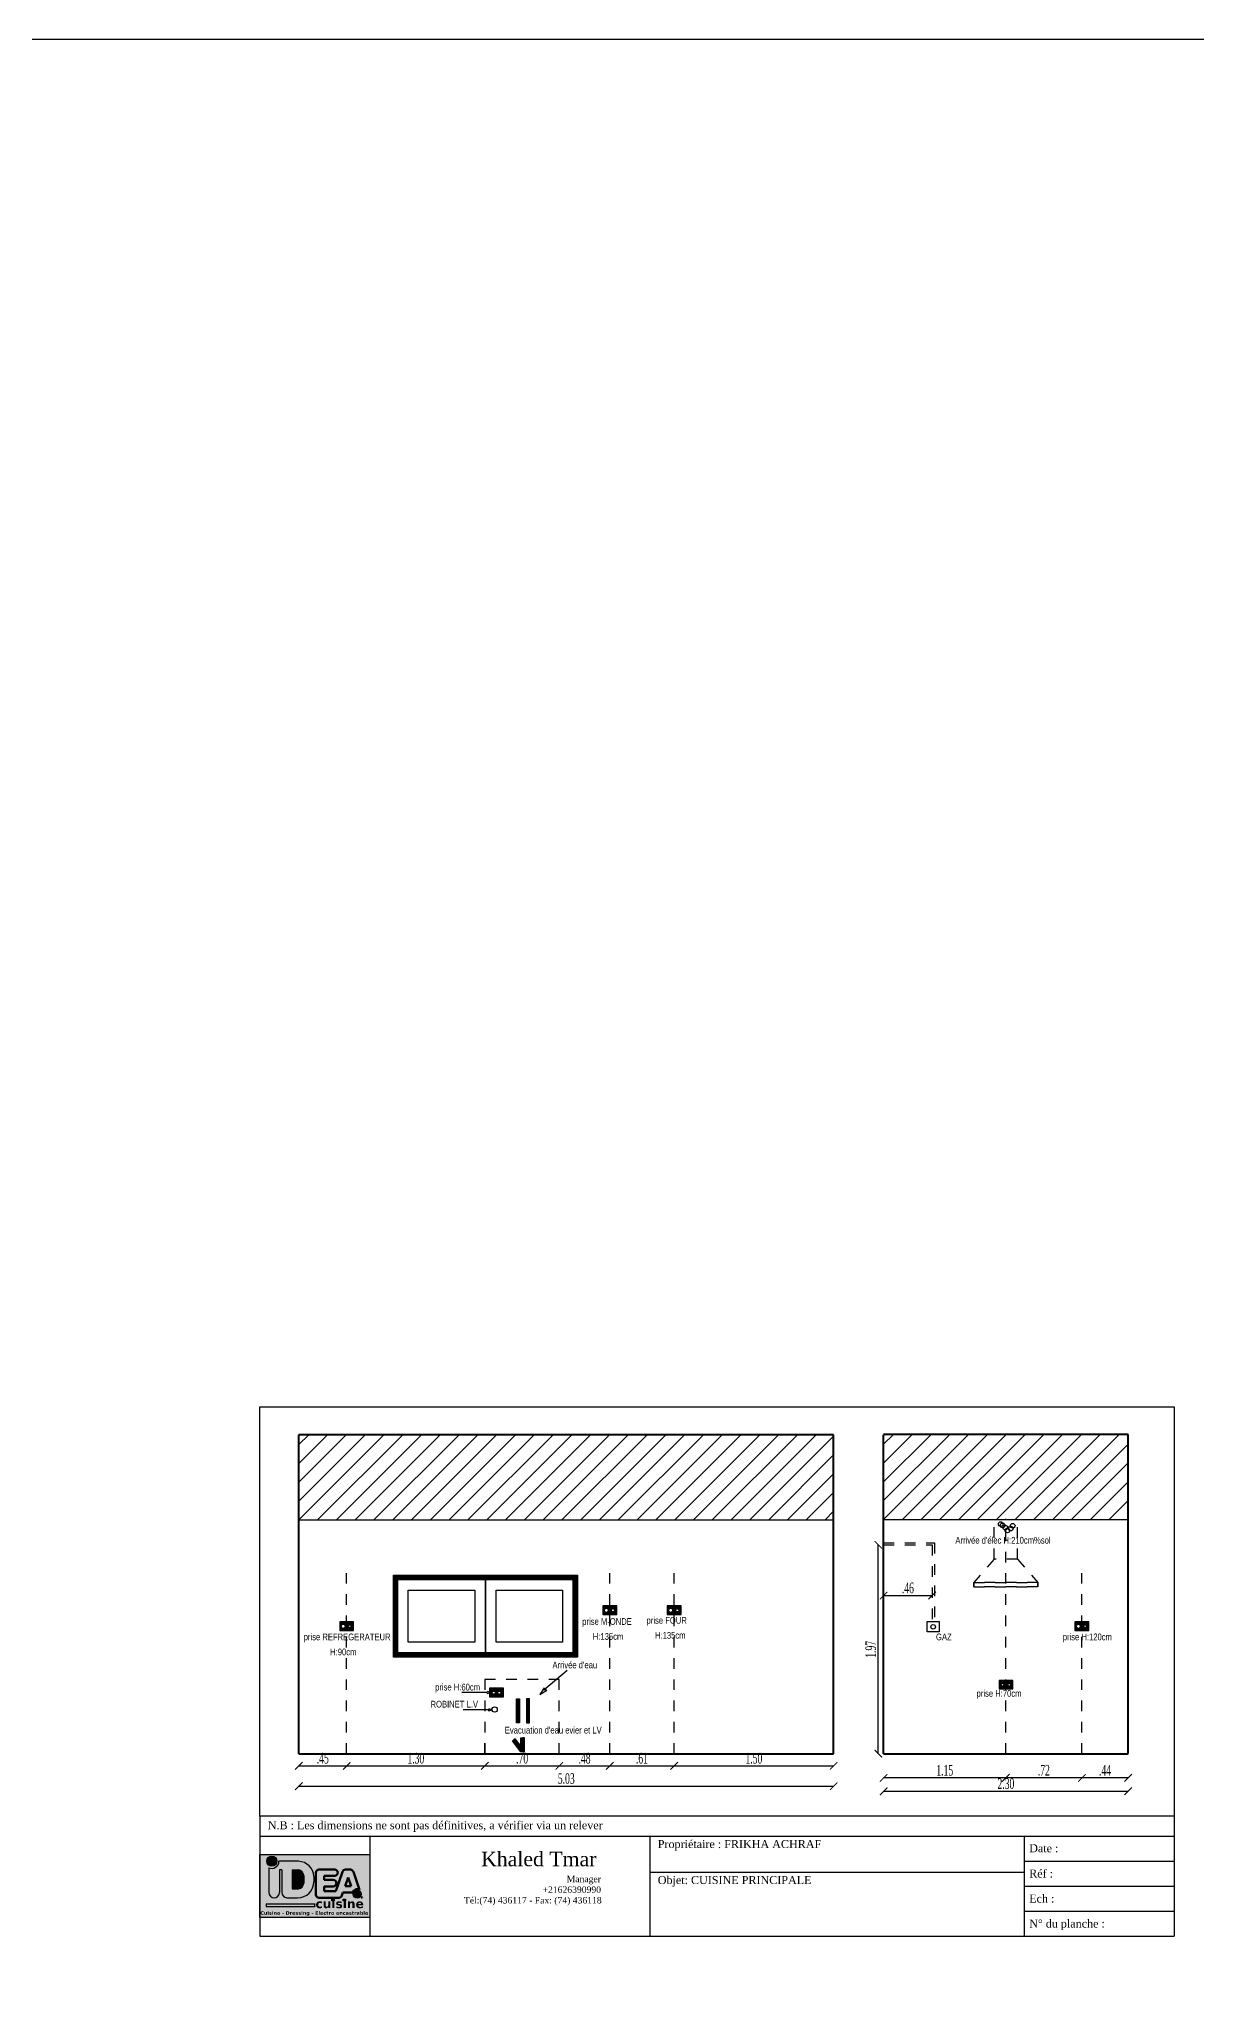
# Model space of a CAD drawing. Header units: inches. Extents: x -90 to 340, y -48 to 179.
# Drawn here: x 144.82 to 155.71, y 122.49 to 140.87 of the extents above; entities that cross this region are included whole.
import ezdxf

# ---------------------------------------------------------------- set-up
doc = ezdxf.new("R2010")
doc.units = ezdxf.units.IN
doc.header["$MEASUREMENT"] = 0
doc.linetypes.add('HIDDEN', pattern=[0.375, 0.25, -0.125])
doc.layers.get('Defpoints').update_dxf_attribs({"lineweight": 15})
doc.layers.add('1', color=7, linetype='Continuous')
doc.layers.add('TEXTE', color=1, linetype='Continuous', lineweight=20)
doc.styles.add('facade', font='times.ttf', dxfattribs={"width": 0.6})
doc.styles.add('style2', font='swisscl.ttf')
doc.dimstyles.new('facade', dxfattribs={"dimscale": 0, "dimtxt": 0.08, "dimasz": 0.04, "dimexe": 0.1, "dimexo": 0.15, "dimgap": 0.01, "dimtad": 1, "dimzin": 4, "dimdsep": 46, "dimtxsty": 'facade', "dimblk": 'ARCHTICK', "dimcen": 0, "dimse1": 1, "dimse2": 1, "dimclrd": 140, "dimclre": 253, "dimclrt": 2, "dimazin": 1, "dimtm": 1e-09, "dimtfac": 1, "dimtix": 1, "dimtmove": 1, "dimatfit": 3, "dimldrblk": 'ARCHTICK', "dimfxl": 0.1, "dimtzin": 0, "dimlwd": -1, "dimarcsym": 0})
pattern_1 = [(45, (148.1515452, 125.655785), (-0.001767767, 0.001767767), [])]

# ---------------------------------------------------------------- blocks, each defined once
blk = doc.blocks.new('_ArchTick')
at = {"color": 0, "linetype": 'ByBlock', "const_width": 0.15}
blk.add_lwpolyline([(-0.5, -0.5), (0.5, 0.5)], dxfattribs=at)
blk = doc.blocks.new('*D451')
at = {"color": 140}
blk.add_line((147.262, 124.632), (147.712, 124.632), dxfattribs=at)
at = {"layer": 'Defpoints', "color": 0}
for p in [(147.262, 124.746), (147.712, 124.746), (147.712, 124.632)]:
    blk.add_point(p, dxfattribs=at)
at = {"color": 140, "xscale": 0.07, "yscale": 0.07, "zscale": 0.07, "rotation": 180}
blk.add_blockref('_ArchTick', (147.262, 124.632), dxfattribs=at)
at = {"color": 140, "xscale": 0.07, "yscale": 0.07, "zscale": 0.07}
blk.add_blockref('_ArchTick', (147.712, 124.632), dxfattribs=at)
at = {"color": 6, "insert": (147.487, 124.703), "char_height": 0.1, "attachment_point": 5, "style": 'facade'}
blk.add_mtext('.45', dxfattribs=at)
blk = doc.blocks.new('*D452')
at = {"color": 140}
blk.add_line((147.712, 124.632), (149.012, 124.632), dxfattribs=at)
at = {"layer": 'Defpoints', "color": 0}
for p in [(147.712, 124.746), (149.012, 124.746), (149.012, 124.632)]:
    blk.add_point(p, dxfattribs=at)
at = {"color": 140, "xscale": 0.07, "yscale": 0.07, "zscale": 0.07, "rotation": 180}
blk.add_blockref('_ArchTick', (147.712, 124.632), dxfattribs=at)
at = {"color": 140, "xscale": 0.07, "yscale": 0.07, "zscale": 0.07}
blk.add_blockref('_ArchTick', (149.012, 124.632), dxfattribs=at)
at = {"color": 6, "insert": (148.362, 124.703), "char_height": 0.1, "attachment_point": 5, "style": 'facade'}
blk.add_mtext('1.30', dxfattribs=at)
blk = doc.blocks.new('*D453')
at = {"color": 140}
blk.add_line((149.012, 124.632), (149.712, 124.632), dxfattribs=at)
at = {"layer": 'Defpoints', "color": 0}
for p in [(149.012, 124.746), (149.712, 124.746), (149.712, 124.632)]:
    blk.add_point(p, dxfattribs=at)
at = {"color": 140, "xscale": 0.07, "yscale": 0.07, "zscale": 0.07, "rotation": 180}
blk.add_blockref('_ArchTick', (149.012, 124.632), dxfattribs=at)
at = {"color": 140, "xscale": 0.07, "yscale": 0.07, "zscale": 0.07}
blk.add_blockref('_ArchTick', (149.712, 124.632), dxfattribs=at)
at = {"color": 6, "insert": (149.362, 124.703), "char_height": 0.1, "attachment_point": 5, "style": 'facade'}
blk.add_mtext('.70', dxfattribs=at)
blk = doc.blocks.new('*D454')
at = {"color": 140}
blk.add_line((149.712, 124.632), (150.187, 124.632), dxfattribs=at)
at = {"layer": 'Defpoints', "color": 0}
for p in [(149.712, 124.746), (150.187, 124.746), (150.187, 124.632)]:
    blk.add_point(p, dxfattribs=at)
at = {"color": 140, "xscale": 0.07, "yscale": 0.07, "zscale": 0.07, "rotation": 180}
blk.add_blockref('_ArchTick', (149.712, 124.632), dxfattribs=at)
at = {"color": 140, "xscale": 0.07, "yscale": 0.07, "zscale": 0.07}
blk.add_blockref('_ArchTick', (150.187, 124.632), dxfattribs=at)
at = {"color": 6, "insert": (149.949, 124.703), "char_height": 0.1, "attachment_point": 5, "style": 'facade'}
blk.add_mtext('.48', dxfattribs=at)
blk = doc.blocks.new('*D455')
at = {"color": 140}
blk.add_line((150.187, 124.632), (150.792, 124.632), dxfattribs=at)
at = {"layer": 'Defpoints', "color": 0}
for p in [(150.187, 124.746), (150.792, 124.746), (150.792, 124.632)]:
    blk.add_point(p, dxfattribs=at)
at = {"color": 140, "xscale": 0.07, "yscale": 0.07, "zscale": 0.07, "rotation": 180}
blk.add_blockref('_ArchTick', (150.187, 124.632), dxfattribs=at)
at = {"color": 140, "xscale": 0.07, "yscale": 0.07, "zscale": 0.07}
blk.add_blockref('_ArchTick', (150.792, 124.632), dxfattribs=at)
at = {"color": 6, "insert": (150.489, 124.703), "char_height": 0.1, "attachment_point": 5, "style": 'facade'}
blk.add_mtext('.61', dxfattribs=at)
blk = doc.blocks.new('*D456')
at = {"color": 140}
blk.add_line((150.792, 124.632), (152.292, 124.632), dxfattribs=at)
at = {"layer": 'Defpoints', "color": 0}
for p in [(150.792, 124.746), (152.292, 124.746), (152.292, 124.632)]:
    blk.add_point(p, dxfattribs=at)
at = {"color": 140, "xscale": 0.07, "yscale": 0.07, "zscale": 0.07, "rotation": 180}
blk.add_blockref('_ArchTick', (150.792, 124.632), dxfattribs=at)
at = {"color": 140, "xscale": 0.07, "yscale": 0.07, "zscale": 0.07}
blk.add_blockref('_ArchTick', (152.292, 124.632), dxfattribs=at)
at = {"color": 6, "insert": (151.542, 124.703), "char_height": 0.1, "attachment_point": 5, "style": 'facade'}
blk.add_mtext('1.50', dxfattribs=at)
blk = doc.blocks.new('*D457')
at = {"color": 140}
blk.add_line((147.262, 124.441), (152.292, 124.441), dxfattribs=at)
at = {"layer": 'Defpoints', "color": 0}
for p in [(147.262, 124.746), (152.292, 124.71), (152.292, 124.441)]:
    blk.add_point(p, dxfattribs=at)
at = {"color": 140, "xscale": 0.07, "yscale": 0.07, "zscale": 0.07, "rotation": 180}
blk.add_blockref('_ArchTick', (147.262, 124.441), dxfattribs=at)
at = {"color": 140, "xscale": 0.07, "yscale": 0.07, "zscale": 0.07}
blk.add_blockref('_ArchTick', (152.292, 124.441), dxfattribs=at)
at = {"color": 6, "insert": (149.777, 124.512), "char_height": 0.1, "attachment_point": 5, "style": 'facade'}
blk.add_mtext('5.03', dxfattribs=at)
blk = doc.blocks.new('*D458')
at = {"color": 140}
blk.add_line((155.062, 124.519), (154.627, 124.519), dxfattribs=at)
at = {"layer": 'Defpoints', "color": 0}
for p in [(154.627, 124.746), (155.062, 124.749), (154.627, 124.519)]:
    blk.add_point(p, dxfattribs=at)
at = {"color": 140, "xscale": 0.07, "yscale": 0.07, "zscale": 0.07, "rotation": 180}
blk.add_blockref('_ArchTick', (154.627, 124.519), dxfattribs=at)
at = {"color": 140, "xscale": 0.07, "yscale": 0.07, "zscale": 0.07}
blk.add_blockref('_ArchTick', (155.062, 124.519), dxfattribs=at)
at = {"color": 6, "insert": (154.844, 124.59), "char_height": 0.1, "attachment_point": 5, "style": 'facade'}
blk.add_mtext('.44', dxfattribs=at)
blk = doc.blocks.new('*D459')
at = {"color": 140}
blk.add_line((154.627, 124.519), (153.912, 124.519), dxfattribs=at)
at = {"layer": 'Defpoints', "color": 0}
for p in [(153.912, 124.746), (154.627, 124.746), (153.912, 124.519)]:
    blk.add_point(p, dxfattribs=at)
at = {"color": 140, "xscale": 0.07, "yscale": 0.07, "zscale": 0.07, "rotation": 180}
blk.add_blockref('_ArchTick', (153.912, 124.519), dxfattribs=at)
at = {"color": 140, "xscale": 0.07, "yscale": 0.07, "zscale": 0.07}
blk.add_blockref('_ArchTick', (154.627, 124.519), dxfattribs=at)
at = {"color": 6, "insert": (154.269, 124.59), "char_height": 0.1, "attachment_point": 5, "style": 'facade'}
blk.add_mtext('.72', dxfattribs=at)
blk = doc.blocks.new('*D460')
at = {"color": 140}
blk.add_line((153.912, 124.519), (152.762, 124.519), dxfattribs=at)
at = {"layer": 'Defpoints', "color": 0}
for p in [(152.762, 124.746), (153.912, 124.746), (152.762, 124.519)]:
    blk.add_point(p, dxfattribs=at)
at = {"color": 140, "xscale": 0.07, "yscale": 0.07, "zscale": 0.07, "rotation": 180}
blk.add_blockref('_ArchTick', (152.762, 124.519), dxfattribs=at)
at = {"color": 140, "xscale": 0.07, "yscale": 0.07, "zscale": 0.07}
blk.add_blockref('_ArchTick', (153.912, 124.519), dxfattribs=at)
at = {"color": 6, "insert": (153.337, 124.59), "char_height": 0.1, "attachment_point": 5, "style": 'facade'}
blk.add_mtext('1.15', dxfattribs=at)
blk = doc.blocks.new('*D461')
at = {"color": 140}
blk.add_line((152.762, 126.234), (153.219, 126.234), dxfattribs=at)
at = {"layer": 'Defpoints', "color": 0}
for p in [(152.762, 126.246), (153.219, 126.246), (153.219, 126.234)]:
    blk.add_point(p, dxfattribs=at)
at = {"color": 140, "xscale": 0.07, "yscale": 0.07, "zscale": 0.07, "rotation": 180}
blk.add_blockref('_ArchTick', (152.762, 126.234), dxfattribs=at)
at = {"color": 140, "xscale": 0.07, "yscale": 0.07, "zscale": 0.07}
blk.add_blockref('_ArchTick', (153.219, 126.234), dxfattribs=at)
at = {"color": 6, "insert": (152.99, 126.305), "char_height": 0.1, "attachment_point": 5, "style": 'facade'}
blk.add_mtext('.46', dxfattribs=at)
blk = doc.blocks.new('*D462')
at = {"color": 140}
blk.add_line((152.712, 124.746), (152.712, 126.711), dxfattribs=at)
at = {"layer": 'Defpoints', "color": 0}
for p in [(152.712, 126.711), (152.762, 126.711), (152.762, 124.746)]:
    blk.add_point(p, dxfattribs=at)
at = {"color": 140, "xscale": 0.07, "yscale": 0.07, "zscale": 0.07}
for p, rotation in [((152.712, 126.711), 90), ((152.712, 124.746), 270)]:
    blk.add_blockref('_ArchTick', p, dxfattribs=dict(at, rotation=rotation))
at = {"color": 6, "insert": (152.641, 125.728), "char_height": 0.1, "attachment_point": 5, "rotation": 90, "style": 'facade'}
blk.add_mtext('1.97', dxfattribs=at)
blk = doc.blocks.new('*D463')
at = {"color": 140}
blk.add_line((152.762, 124.393), (155.062, 124.393), dxfattribs=at)
at = {"layer": 'Defpoints', "color": 0}
for p in [(152.762, 124.746), (155.062, 124.749), (155.062, 124.393)]:
    blk.add_point(p, dxfattribs=at)
at = {"color": 140, "xscale": 0.07, "yscale": 0.07, "zscale": 0.07, "rotation": 180}
blk.add_blockref('_ArchTick', (152.762, 124.393), dxfattribs=at)
at = {"color": 140, "xscale": 0.07, "yscale": 0.07, "zscale": 0.07}
blk.add_blockref('_ArchTick', (155.062, 124.393), dxfattribs=at)
at = {"color": 6, "insert": (153.912, 124.464), "char_height": 0.1, "attachment_point": 5, "style": 'facade'}
blk.add_mtext('2.30', dxfattribs=at)

msp = doc.modelspace()

# ---------------------------------------------------------------- hatches: boundary and pattern name
h = msp.add_hatch()
h.set_pattern_fill('ANSI31', color=256, style=0)
h.set_pattern_definition([(45, (147.26155, 126.94578), (-0.0883883, 0.0883883), [])])
h.paths.add_polyline_path([(152.29155, 126.94578), (152.29155, 127.74578), (147.26155, 127.74578), (147.26155, 126.94578)])
h = msp.add_hatch()
h.set_pattern_fill('ANSI31', color=256, style=0)
h.set_pattern_definition([(45, (152.76159, 126.94942), (-0.0883883, 0.0883883), [])])
h.paths.add_polyline_path([(155.06159, 126.94942), (155.06159, 127.74942), (152.76159, 127.74942), (152.76159, 126.94942)])
h = msp.add_hatch()
h.set_pattern_fill('ANSI31', color=256, scale=0.02, style=0)
h.set_pattern_definition(pattern_1)
h.paths.add_polyline_path([(148.19155, 126.38578), (148.15155, 126.42578), (148.15155, 125.65578), (148.19155, 125.69578)])
h = msp.add_hatch()
h.set_pattern_fill('ANSI31', color=256, scale=0.02, style=0)
h.set_pattern_definition([(45, (148.1515452, 126.385785), (-0.001767767, 0.001767767), [])])
h.paths.add_polyline_path([(148.15155, 126.42578), (148.19155, 126.38578), (149.84155, 126.38578), (149.88155, 126.42578)])
h = msp.add_hatch()
h.set_pattern_fill('ANSI31', color=256, scale=0.02, style=0)
h.set_pattern_definition([(45, (149.8415452, 125.655785), (-0.001767767, 0.001767767), [])])
h.paths.add_polyline_path([(149.88155, 126.42578), (149.84155, 126.38578), (149.84155, 125.69578), (149.88155, 125.65578)])
h = msp.add_hatch(color=256)
h.paths.add_polyline_path([(150.18655, 126.05578), (150.25155, 126.05578), (150.25155, 126.13578), (150.18655, 126.13578)])
h.paths.add_polyline_path([(150.23037, 126.09457, -1), (150.20319, 126.09457, -1)], flags=16)
h.paths.add_polyline_path([(150.12155, 126.13578), (150.12155, 126.05578), (150.18655, 126.05578), (150.18655, 126.13578)])
h.paths.add_polyline_path([(150.16714, 126.09457, -1), (150.14062, 126.09457, -1)], flags=16)
h = msp.add_hatch(color=256)
h.paths.add_polyline_path([(150.79155, 126.05578), (150.85655, 126.05578), (150.85655, 126.13578), (150.79155, 126.13578)])
h.paths.add_polyline_path([(150.83537, 126.09457, -1), (150.80819, 126.09457, -1)], flags=16)
h.paths.add_polyline_path([(150.72655, 126.13578), (150.72655, 126.05578), (150.79155, 126.05578), (150.79155, 126.13578)])
h.paths.add_polyline_path([(150.77214, 126.09457, -1), (150.74562, 126.09457, -1)], flags=16)
h = msp.add_hatch(color=256)
h.paths.add_polyline_path([(147.71155, 125.90578), (147.77655, 125.90578), (147.77655, 125.98578), (147.71155, 125.98578)])
h.paths.add_polyline_path([(147.75537, 125.94457, -1), (147.72819, 125.94457, -1)], flags=16)
h.paths.add_polyline_path([(147.64655, 125.98578), (147.64655, 125.90578), (147.71155, 125.90578), (147.71155, 125.98578)])
h.paths.add_polyline_path([(147.69214, 125.94457, -1), (147.66562, 125.94457, -1)], flags=16)
h = msp.add_hatch(color=256)
h.paths.add_polyline_path([(154.62659, 125.90578), (154.69159, 125.90578), (154.69159, 125.98578), (154.62659, 125.98578)])
h.paths.add_polyline_path([(154.67042, 125.94457, -1), (154.64323, 125.94457, -1)], flags=16)
h.paths.add_polyline_path([(154.56159, 125.98578), (154.56159, 125.90578), (154.62659, 125.90578), (154.62659, 125.98578)])
h.paths.add_polyline_path([(154.60718, 125.94457, -1), (154.58067, 125.94457, -1)], flags=16)
h = msp.add_hatch()
h.set_pattern_fill('ANSI31', color=256, scale=0.02, style=0)
h.set_pattern_definition(pattern_1)
h.paths.add_polyline_path([(149.88155, 125.65578), (149.84155, 125.69578), (148.19155, 125.69578), (148.15155, 125.65578)])
h = msp.add_hatch(color=256)
h.paths.add_polyline_path([(153.91305, 125.35625), (153.97805, 125.35625), (153.97805, 125.43625), (153.91305, 125.43625)])
h.paths.add_polyline_path([(153.95688, 125.39503, -1), (153.92969, 125.39503, -1)], flags=16)
h.paths.add_polyline_path([(153.84805, 125.43625), (153.84805, 125.35625), (153.91305, 125.35625), (153.91305, 125.43625)])
h.paths.add_polyline_path([(153.89364, 125.39503, -1), (153.86712, 125.39503, -1)], flags=16)
h = msp.add_hatch(color=256)
h.set_gradient(color1=(255, 255, 255), one_color=1, tint=1)
h.paths.add_polyline_path([(149.05358, 125.36178), (149.05358, 125.28178), (149.18358, 125.28178), (149.18358, 125.36178)])
h.paths.add_polyline_path([(149.10708, 125.32056, -1), (149.07798, 125.32056, -1)], flags=16)
h.paths.add_polyline_path([(149.1601, 125.32056, -1), (149.131, 125.32056, -1)], flags=16)
h = msp.add_hatch(color=256)
h.paths.add_polyline_path([(149.40297, 125.26206), (149.43116, 125.26206), (149.43116, 125.03673), (149.40297, 125.03673)])
h.paths.add_polyline_path([(149.30768, 125.26206), (149.33587, 125.26206), (149.33587, 125.03673), (149.30768, 125.03673)])
h = msp.add_hatch(color=256)
h.paths.add_polyline_path([(149.27017, 124.8667), (149.28347, 124.87695), (149.36385, 124.77266), (149.35055, 124.76241)])
h.paths.add_polyline_path([(149.28347, 124.87695), (149.29677, 124.8872), (149.37714, 124.78291), (149.36385, 124.77266)])
h = msp.add_hatch(color=256)
h.paths.add_polyline_path([(149.35055, 124.89408), (149.36734, 124.89408), (149.36734, 124.76241), (149.35055, 124.76241)])
h.paths.add_polyline_path([(149.36734, 124.89408), (149.38412, 124.89408), (149.38412, 124.76241), (149.36734, 124.76241)])
h = msp.add_hatch(color=1)
h.set_gradient(color1=(255, 255, 255), one_color=1, tint=1)
h.paths.add_polyline_path([(146.89422, 123.7986), (146.89422, 123.20655), (147.92886, 123.20655), (147.92886, 123.7986)])
h = msp.add_hatch(color=1)
h.set_gradient(color1=(255, 0, 0), color2=(255, 10, 10), one_color=1, tint=0.52)
h.paths.add_polyline_path([(147.05539, 123.7354, 1), (146.95944, 123.7354, 1)])
h = msp.add_hatch(color=256)
h.set_gradient(color2=(31, 31, 31), one_color=1, tint=0.12)
h.paths.add_polyline_path([(147.25978, 123.73449), (147.07477, 123.73449, -0.54420169), (146.97895, 123.67436), (146.97895, 123.4414, 0.9895976), (147.08033, 123.4414), (147.08033, 123.65417), (147.10154, 123.65417), (147.10154, 123.4414, 0.38498701), (147.14972, 123.39124), (147.25081, 123.39124, 0.41108722), (147.40281, 123.54237), (147.40281, 123.59161, 0.39409444)])
h.paths.add_polyline_path([(147.30726, 123.59986), (147.30726, 123.52853, -0.4013665), (147.25717, 123.47579), (147.20053, 123.47579), (147.20053, 123.6526), (147.25717, 123.6526, -0.4013665)], flags=16)
h = msp.add_hatch(color=1)
h.set_gradient(color1=(255, 255, 255), one_color=1, tint=1)
h.paths.add_polyline_path([(147.20053, 123.47579), (147.25717, 123.47579, 0.39922417), (147.30726, 123.52814), (147.30726, 123.60025, 0.39922417), (147.25717, 123.6526), (147.20053, 123.6526)])
h = msp.add_hatch(color=1)
h.set_gradient(color1=(255, 0, 0), color2=(255, 10, 10), one_color=1, tint=0.52)
h.paths.add_polyline_path([(147.59288, 123.3619), (147.59288, 123.37722), (147.57162, 123.37722), (147.57162, 123.3619)])
h = msp.add_hatch(color=1)
h.set_gradient(color1=(255, 0, 0), color2=(255, 10, 10), one_color=1, tint=0.52)
h.paths.add_polyline_path([(147.67837, 123.3619), (147.69963, 123.3619), (147.69963, 123.37722), (147.67837, 123.37722)])
h = msp.add_hatch(color=1)
h.set_gradient(color1=(255, 0, 0), color2=(255, 10, 10), one_color=1, tint=0.52)
h.paths.add_polyline_path([(147.77293, 123.42497, 1), (147.84942, 123.42497, 1)])
h = msp.add_hatch(color=1)
h.set_gradient(color1=(192, 192, 192), color2=(189, 189, 189), one_color=1, tint=0.74)
h.paths.add_polyline_path([(146.95442, 123.33415), (146.95442, 123.30843), (147.41168, 123.30843, -0.1982827), (147.41168, 123.33415)])

# ---------------------------------------------------------------- linework, layer by layer
for p, q in [((146.89422, 128.01001), (155.49422, 128.01001)), ((146.89422, 124.16001), (146.89422, 128.01001)), ((155.49422, 128.01001), (155.49422, 124.31001)), ((147.26155, 126.94578), (152.29155, 126.94578)), ((152.76159, 126.94942), (155.06159, 126.94942)), ((148.15155, 126.42578), (148.19155, 126.38578)), ((148.19155, 125.69578), (148.19155, 126.38578)), ((148.19155, 126.38578), (149.84155, 126.38578)), ((149.84155, 126.38578), (149.88155, 126.42578)), ((149.84155, 125.69578), (149.84155, 126.38578)), ((148.19155, 125.69578), (148.15155, 125.65578)), ((148.19155, 125.65578), (148.17155, 125.65578)), ((149.88155, 125.65578), (148.18835, 125.65578)), ((148.19155, 125.69578), (149.84155, 125.69578)), ((149.84155, 125.69578), (149.88155, 125.65578)), ((149.56588, 125.34584), (149.78548, 125.53207)), ((149.03513, 125.32178), (148.79409, 125.32178)), ((149.0334, 125.31249), (149.06625, 125.32178)), ((149.06625, 125.32178), (149.03513, 125.33117)), ((149.56783, 125.36727), (149.52896, 125.30437)), ((149.52896, 125.30437), (149.59422, 125.34451)), ((149.56588, 125.34584), (149.56783, 125.36727)), ((149.59422, 125.34451), (149.56588, 125.34584)), ((149.04811, 125.16036), (148.80708, 125.16036)), ((149.04811, 125.16036), (149.04639, 125.15107)), ((149.04639, 125.15107), (149.07924, 125.16036)), ((149.07924, 125.16036), (149.04811, 125.16975)), ((149.04811, 125.16975), (149.04811, 125.16036)), ((149.01155, 124.74578), (149.01155, 124.84578)), ((149.01155, 124.74578), (149.01155, 124.84578)), ((155.49422, 124.31001), (155.49422, 123.03131)), ((155.49422, 124.16001), (146.89422, 124.16001)), ((146.89422, 124.16001), (146.89422, 123.03131)), ((146.89422, 123.97189), (155.49422, 123.97189)), ((147.92886, 123.97189), (147.92886, 123.03131)), ((150.5625, 123.97189), (150.5625, 123.03131)), ((154.084, 123.97189), (154.084, 123.03131)), ((154.084, 123.73675), (155.49422, 123.73675)), ((147.10154, 123.65417), (147.08033, 123.65417)), ((150.5625, 123.63328), (154.084, 123.63328)), ((154.084, 123.5016), (155.49422, 123.5016)), ((154.084, 123.26645), (155.49422, 123.26645)), ((146.89422, 123.03131), (154.04266, 123.03131)), ((146.89422, 123.03131), (155.49422, 123.03131))]:
    msp.add_line(p, q)
at = {"color": 1, "lineweight": 40}
for p, q in [((147.26155, 124.74578), (147.26155, 127.74578)), ((152.29155, 127.74578), (147.26155, 127.74578)), ((152.29155, 124.74578), (152.29155, 127.74578)), ((155.06159, 127.74942), (152.76159, 127.74942)), ((152.76159, 124.74578), (152.76159, 127.74578)), ((155.06159, 124.74942), (155.06159, 127.74942)), ((152.29155, 124.74578), (152.29155, 125.94578)), ((147.26155, 124.74578), (152.29155, 124.74578)), ((152.76159, 124.74578), (155.06159, 124.74578))]:
    msp.add_line(p, q, dxfattribs=at)
at = {"color": 18, "true_color": 0x000000}
for p, q in [((147.25978, 123.73449), (147.07477, 123.73449)), ((146.97895, 123.67436), (146.97895, 123.4414)), ((147.08033, 123.65417), (147.08033, 123.4414)), ((147.10154, 123.65417), (147.10154, 123.4414)), ((147.20053, 123.6526), (147.20053, 123.47579)), ((147.20053, 123.6526), (147.25717, 123.6526)), ((147.30726, 123.60025), (147.30726, 123.52814)), ((147.40281, 123.59161), (147.40281, 123.54237)), ((147.14972, 123.39124), (147.25081, 123.39124)), ((147.20053, 123.47579), (147.25717, 123.47579))]:
    msp.add_line(p, q, dxfattribs=at)
at = {"color": 18, "lineweight": 50, "true_color": 0x000000}
for p, q in [((147.42188, 123.62755), (147.42188, 123.41893)), ((147.45033, 123.65857), (147.59901, 123.65857)), ((147.59901, 123.59653), (147.4995, 123.59653)), ((147.4995, 123.59653), (147.4995, 123.56117)), ((147.4995, 123.56117), (147.58608, 123.56117)), ((147.60879, 123.45266), (147.6716, 123.63413)), ((147.69775, 123.50087), (147.72533, 123.58054)), ((147.69929, 123.65827), (147.74729, 123.65827)), ((147.7529, 123.50087), (147.72533, 123.58054)), ((147.83306, 123.46632), (147.77498, 123.63413)), ((147.45033, 123.39038), (147.63815, 123.39038)), ((147.4995, 123.45266), (147.4995, 123.49838)), ((147.4995, 123.49838), (147.58608, 123.49838)), ((147.60879, 123.45266), (147.4995, 123.45266)), ((147.66685, 123.41159), (147.67648, 123.43942)), ((147.76667, 123.43942), (147.67648, 123.43942)), ((147.7529, 123.50087), (147.69775, 123.50087)), ((147.84841, 123.39296), (147.85455, 123.40133)), ((147.85735, 123.39254), (147.84841, 123.39296)), ((147.85455, 123.40133), (147.85735, 123.39254))]:
    msp.add_line(p, q, dxfattribs=at)
at = {"color": 9}
for p, q in [((146.95442, 123.33415), (146.95442, 123.30843)), ((146.95442, 123.33415), (147.41168, 123.33415)), ((146.95442, 123.30843), (147.41168, 123.30843))]:
    msp.add_line(p, q, dxfattribs=at)
for points in [[(123.39293, 140.87259), (190.1155, 140.87259), (190.1155, 105.40249), (123.39293, 105.40249)], [(148.15155, 126.42578), (149.88155, 126.42578), (149.88155, 125.65578), (148.15155, 125.65578)], [(148.19155, 126.38578), (149.01655, 126.38578), (149.01655, 125.69578), (148.19155, 125.69578)], [(148.19155, 126.38578), (149.84155, 126.38578), (149.84155, 125.69578), (148.19155, 125.69578)], [(149.01655, 126.38578), (149.84155, 126.38578), (149.84155, 125.69578), (149.01655, 125.69578)], [(148.29155, 126.28578), (148.91655, 126.28578), (148.91655, 125.79578), (148.29155, 125.79578)], [(149.11655, 126.28578), (149.74155, 126.28578), (149.74155, 125.79578), (149.11655, 125.79578)], [(150.12155, 126.05578), (150.25155, 126.05578), (150.25155, 126.13578), (150.12155, 126.13578)], [(150.72655, 126.05578), (150.85655, 126.05578), (150.85655, 126.13578), (150.72655, 126.13578)], [(147.64655, 125.90578), (147.77655, 125.90578), (147.77655, 125.98578), (147.64655, 125.98578)], [(153.17241, 125.9885), (153.28304, 125.9885), (153.28304, 125.891), (153.17241, 125.891)], [(154.56159, 125.90578), (154.69159, 125.90578), (154.69159, 125.98578), (154.56159, 125.98578)], [(153.84805, 125.35625), (153.97805, 125.35625), (153.97805, 125.43625), (153.84805, 125.43625)], [(149.05522, 125.28178), (149.18522, 125.28178), (149.18522, 125.36178), (149.05522, 125.36178)], [(149.30768, 125.26206), (149.33587, 125.26206), (149.33587, 125.03673), (149.30768, 125.03673)], [(149.43116, 125.26206), (149.40297, 125.26206), (149.40297, 125.03673), (149.43116, 125.03673)], [(149.27017, 124.8667), (149.28347, 124.87695), (149.36385, 124.77266), (149.35055, 124.76241)], [(149.29677, 124.8872), (149.28347, 124.87695), (149.36385, 124.77266), (149.37714, 124.78291)], [(149.35055, 124.89408), (149.36734, 124.89408), (149.36734, 124.76241), (149.35055, 124.76241)], [(149.38412, 124.89408), (149.36734, 124.89408), (149.36734, 124.76241), (149.38412, 124.76241)]]:
    msp.add_lwpolyline(points, close=True)
at = {"color": 255}
msp.add_lwpolyline([(146.89422, 123.7986), (147.92886, 123.7986), (147.92886, 123.20655), (146.89422, 123.20655)], close=True, dxfattribs=at)
at = {"color": 1}
for points in [[(147.57162, 123.37722), (147.59288, 123.37722), (147.59288, 123.3619), (147.57162, 123.3619)], [(147.67837, 123.37722), (147.69963, 123.37722), (147.69963, 123.3619), (147.67837, 123.3619)], [(147.67837, 123.37722), (147.69963, 123.37722), (147.69963, 123.3619), (147.67837, 123.3619)]]:
    msp.add_lwpolyline(points, close=True, dxfattribs=at)
for centre, radius in [((153.86308, 126.90636), 0.02195), ((153.88027, 126.8928), 0.02195), ((153.90605, 126.87336), 0.02195), ((153.92596, 126.84578), 0.02195), ((153.95762, 126.86342), 0.02195), ((153.97572, 126.89054), 0.02195), ((147.74178, 125.94457), 0.01359), ((150.21678, 126.09457), 0.01359), ((150.82178, 126.09457), 0.01359), ((153.22782, 125.93953), 0.02132), ((154.65682, 125.94457), 0.01359), ((153.88038, 125.39503), 0.01326), ((153.94328, 125.39503), 0.01359), ((149.09416, 125.32056), 0.01455), ((149.14719, 125.32056), 0.01455), ((149.10368, 125.16212), 0.02451)]:
    msp.add_circle(centre, radius)
for centre, radius in [((147.00742, 123.7354), 0.04798), ((147.81117, 123.42497), 0.03825)]:
    msp.add_circle(centre, radius, dxfattribs=at)
at = {"color": 18, "true_color": 0x000000}
for centre, radius, start, end in [((147.00742, 123.7354), 0.06736, 245.000836, 359.221263), ((147.25474, 123.5864), 0.14817, 2.012263, 88.048759), ((147.25466, 123.60006), 0.0526, 0.211589, 87.263904), ((147.02964, 123.44193), 0.05069, 180.599125, 359.400875), ((147.15338, 123.44296), 0.05186, 181.729634, 265.953863), ((147.25043, 123.54362), 0.15239, 270.142398, 359.530147), ((147.25466, 123.52834), 0.0526, 272.736096, 359.788411)]:
    msp.add_arc(centre, radius, start, end, dxfattribs=at)
at = {"color": 18, "lineweight": 50, "true_color": 0x000000}
for centre, radius, start, end in [((147.45301, 123.62755), 0.03114, 94.936346, 180), ((147.58292, 123.52977), 0.03155, 275.753562, 84.246438), ((147.59633, 123.62755), 0.03114, 274.936346, 85.063654), ((147.70472, 123.62409), 0.03461, 99.026131, 163.134776), ((147.74186, 123.62409), 0.03461, 16.865224, 80.973869), ((147.45253, 123.42103), 0.03072, 183.921236, 265.900953), ((147.63591, 123.42344), 0.03313, 266.130828, 339.032123), ((147.81117, 123.42497), 0.04679, 62.104834, 162.015125)]:
    msp.add_arc(centre, radius, start, end, dxfattribs=at)
at = {"color": 9}
msp.add_arc((147.44282, 123.32129), 0.03369, 157.569417, 202.430583, dxfattribs=at)
at = {"layer": '1', "color": 2, "linetype": 'HIDDEN', "ltscale": 0.4}
for p, q in [((153.80159, 126.57742), (153.80159, 126.94942)), ((153.91159, 124.74578), (153.91159, 126.95683)), ((154.02159, 126.57742), (154.02159, 126.94942)), ((153.80159, 126.57742), (153.61159, 126.35578)), ((154.02159, 126.57742), (153.80159, 126.57742)), ((154.02159, 126.57742), (154.21159, 126.35578)), ((147.71155, 124.74578), (147.71155, 126.46751)), ((150.18655, 124.74578), (150.18655, 126.46751)), ((150.79155, 124.74578), (150.79155, 126.46751)), ((153.61159, 126.35578), (154.21159, 126.35578)), ((154.21159, 126.35578), (153.61159, 126.35578)), ((153.61159, 126.35578), (153.61159, 126.31578)), ((153.61159, 126.31578), (153.61159, 126.35578)), ((154.21159, 126.31578), (153.61159, 126.31578)), ((153.61159, 126.31578), (154.21159, 126.31578)), ((154.21159, 126.35578), (154.21159, 126.31578)), ((154.21159, 126.31578), (154.21159, 126.35578)), ((154.62659, 124.74578), (154.62659, 126.46751))]:
    msp.add_line(p, q, dxfattribs=at)
at = {"layer": '1', "color": 2, "linetype": 'HIDDEN', "ltscale": 0.2}
for p, q in [((152.76159, 126.72953), (153.23934, 126.72953)), ((152.76159, 126.71099), (153.21934, 126.71099)), ((153.21934, 126.71099), (153.21934, 125.98218)), ((153.23934, 126.72953), (153.23934, 125.98218))]:
    msp.add_line(p, q, dxfattribs=at)
at = {"layer": '1', "color": 2, "linetype": 'HIDDEN', "ltscale": 0.4}
msp.add_lwpolyline([(149.71155, 125.44578), (149.01155, 125.44578), (149.01155, 124.74578), (149.71155, 124.74578)], close=True, dxfattribs=at)

# ---------------------------------------------------------------- texts
at = {"style": 'style2', "width": 1.111111}
for s, p in [('prise M-ONDE', (149.9272, 125.95819)), ('prise FOUR', (150.5322, 125.96871)), ('prise REFREGERATEUR', (147.30749, 125.81338)), (' H:135cm', (150.00667, 125.81784)), ('H:135cm', (150.61167, 125.82836)), ('H:90cm', (147.55624, 125.67201)), ("Arrivée d'eau", (149.64727, 125.54932)), ('prise H:60cm', (148.54359, 125.34095)), ('ROBINET L.V', (148.5006, 125.18064)), ("Evacuation d'eau evier et LV", (149.199, 124.93615))]:
    msp.add_text(s, height=0.063, dxfattribs=at).set_placement(p)
at = {"attachment_point": 1}
for s, insert, char_height, width in [('{\\fVerdana|b1|i0|c0|p34;cuisine}', (147.41836, 123.37711), 0.0833405, 0.1922657), ('{\\fVerdana|b1|i0|c0|p34;\\C9;Cuisine\\C1; - \\C9;Dressing\\C1; - \\C9;Electro encastrable}', (146.89932, 123.26428), 0.0332699, 1.0582424)]:
    msp.add_mtext(s, dxfattribs=dict(at, insert=insert, char_height=char_height, width=width))
at = {"layer": 'TEXTE', "style": 'style2', "width": 1.111111}
for s, p in [("Arrivée d'élec H:210cm%%%sol", (153.43703, 126.72221)), ('GAZ', (153.25476, 125.81338)), ('prise H:120cm', (154.44671, 125.81338)), ('prise H:70cm', (153.63619, 125.28218))]:
    msp.add_text(s, height=0.063, dxfattribs=at).set_placement(p)
at = {"layer": 'TEXTE', "attachment_point": 1}
for s, insert, char_height, width in [('{\\fDutch801 XBd BT|b0|i0|c0|p18;N.B : Les dimensions ne sont pas définitives, a vérifier via un relever}', (146.96947, 124.1111), 0.0752468, 3.4613527), ('{\\fDutch801 XBd BT|b0|i0|c0|p26;Propriétaire : FRIKHA ACHRAF \\P                      }', (150.63775, 123.93427), 0.0752468, 2.1069103), ('{\\fDutch801 XBd BT|b0|i0|c0|p26;                             Khaled Tmar \\P\\H0.443x;                                                                                                     Manager\\P                                                                                           +21626390990 \\P\\H1.881x;                               \\H0.5316x;Tél:(74) 436117 - Fax: (74) 436118}', (147.49289, 123.82374), 0.13543295, 2.9346251), ('\\pt12.04;{\\fDutch801 XBd BT|b0|i0|c0|p26;Date :}', (154.13103, 123.89491), 0.0752468, 1.0346435), ('\\pt0.2125;{\\fDutch801 XBd BT|b0|i0|c0|p18;Objet: CUISINE PRINCIPALE\\P             \\P\\pt0.0854;             }', (150.63775, 123.59566), 0.0752468, 1.8435465), ('{\\fDutch801 XBd BT|b0|i0|c0|p26;Réf :       }', (154.13103, 123.6568), 0.0752468, 0.8277148), ('\\pt0.08589;{\\fDutch801 XBd BT|b0|i0|c0|p26;Ech :   }', (154.13103, 123.42165), 0.0752468, 0.8277148), ('\\pt0.64;{\\fDutch801 XBd BT|b0|i0|c0|p26;N° du planche : }', (154.13103, 123.1865), 0.0752468, 1.0346435)]:
    msp.add_mtext(s, dxfattribs=dict(at, insert=insert, char_height=char_height, width=width))

# ---------------------------------------------------------------- dimensions: what is measured, and where the dimension line sits
at = {"color": 1}
dim = msp.add_linear_dim(base=(152.71209, 126.71099), p1=(152.76159, 124.74578), p2=(152.76159, 126.71099), angle=90, dimstyle='facade', override={"dimscale": 1, "dimtxt": 0.1, "dimasz": 0.07, "dimgap": 0.02, "dimclrt": 6}, dxfattribs=at)
dim.commit()
dim.dimension.update_dxf_attribs({"geometry": '*D462', "text_midpoint": (152.64108, 125.72839)})
for base, p1, p2, picture, middle in [((153.21934, 126.23392), (152.76159, 126.24578), (153.21934, 126.24578), '*D461', (152.99046, 126.30493)), ((147.71155, 124.632), (147.26155, 124.74578), (147.71155, 124.74578), '*D451', (147.48655, 124.70301)), ((152.29155, 124.4406), (147.26155, 124.74578), (152.29155, 124.71001), '*D457', (149.77655, 124.51161)), ((149.01155, 124.632), (147.71155, 124.74578), (149.01155, 124.74578), '*D452', (148.36155, 124.70301)), ((149.71155, 124.632), (149.01155, 124.74578), (149.71155, 124.74578), '*D453', (149.36155, 124.70301)), ((150.1865451944, 124.6319970382), (149.7115451944, 124.7457848837), (150.1865451944, 124.7457848837), '*D454', (149.9490451944, 124.703006411)), ((150.7915451944, 124.6319970382), (150.1865451944, 124.7457848837), (150.7915451944, 124.7457848837), '*D455', (150.4890451944, 124.703006411)), ((152.29155, 124.632), (150.79155, 124.74578), (152.29155, 124.74578), '*D456', (151.54155, 124.70301)), ((155.06159, 124.39293), (152.76159, 124.74578), (155.06159, 124.74942), '*D463', (153.91159, 124.46394)), ((152.76159, 124.51884), (153.91159, 124.74578), (152.76159, 124.74578), '*D460', (153.33659, 124.58984)), ((153.9115874956, 124.5188354878), (154.6265874956, 124.7457848837), (153.9115874956, 124.7457848837), '*D459', (154.2690874956, 124.5898448605)), ((154.6265874956, 124.5188354878), (155.0615874956, 124.7494158759), (154.6265874956, 124.7457848837), '*D458', (154.8440874956, 124.5898448605))]:
    dim = msp.add_linear_dim(base=base, p1=p1, p2=p2, dimstyle='facade', override={"dimscale": 1, "dimtxt": 0.1, "dimasz": 0.07, "dimgap": 0.02, "dimclrt": 6}, dxfattribs=at)
    dim.commit()
    dim.dimension.update_dxf_attribs({"geometry": picture, "text_midpoint": middle})

doc.saveas('drawing.dxf')
